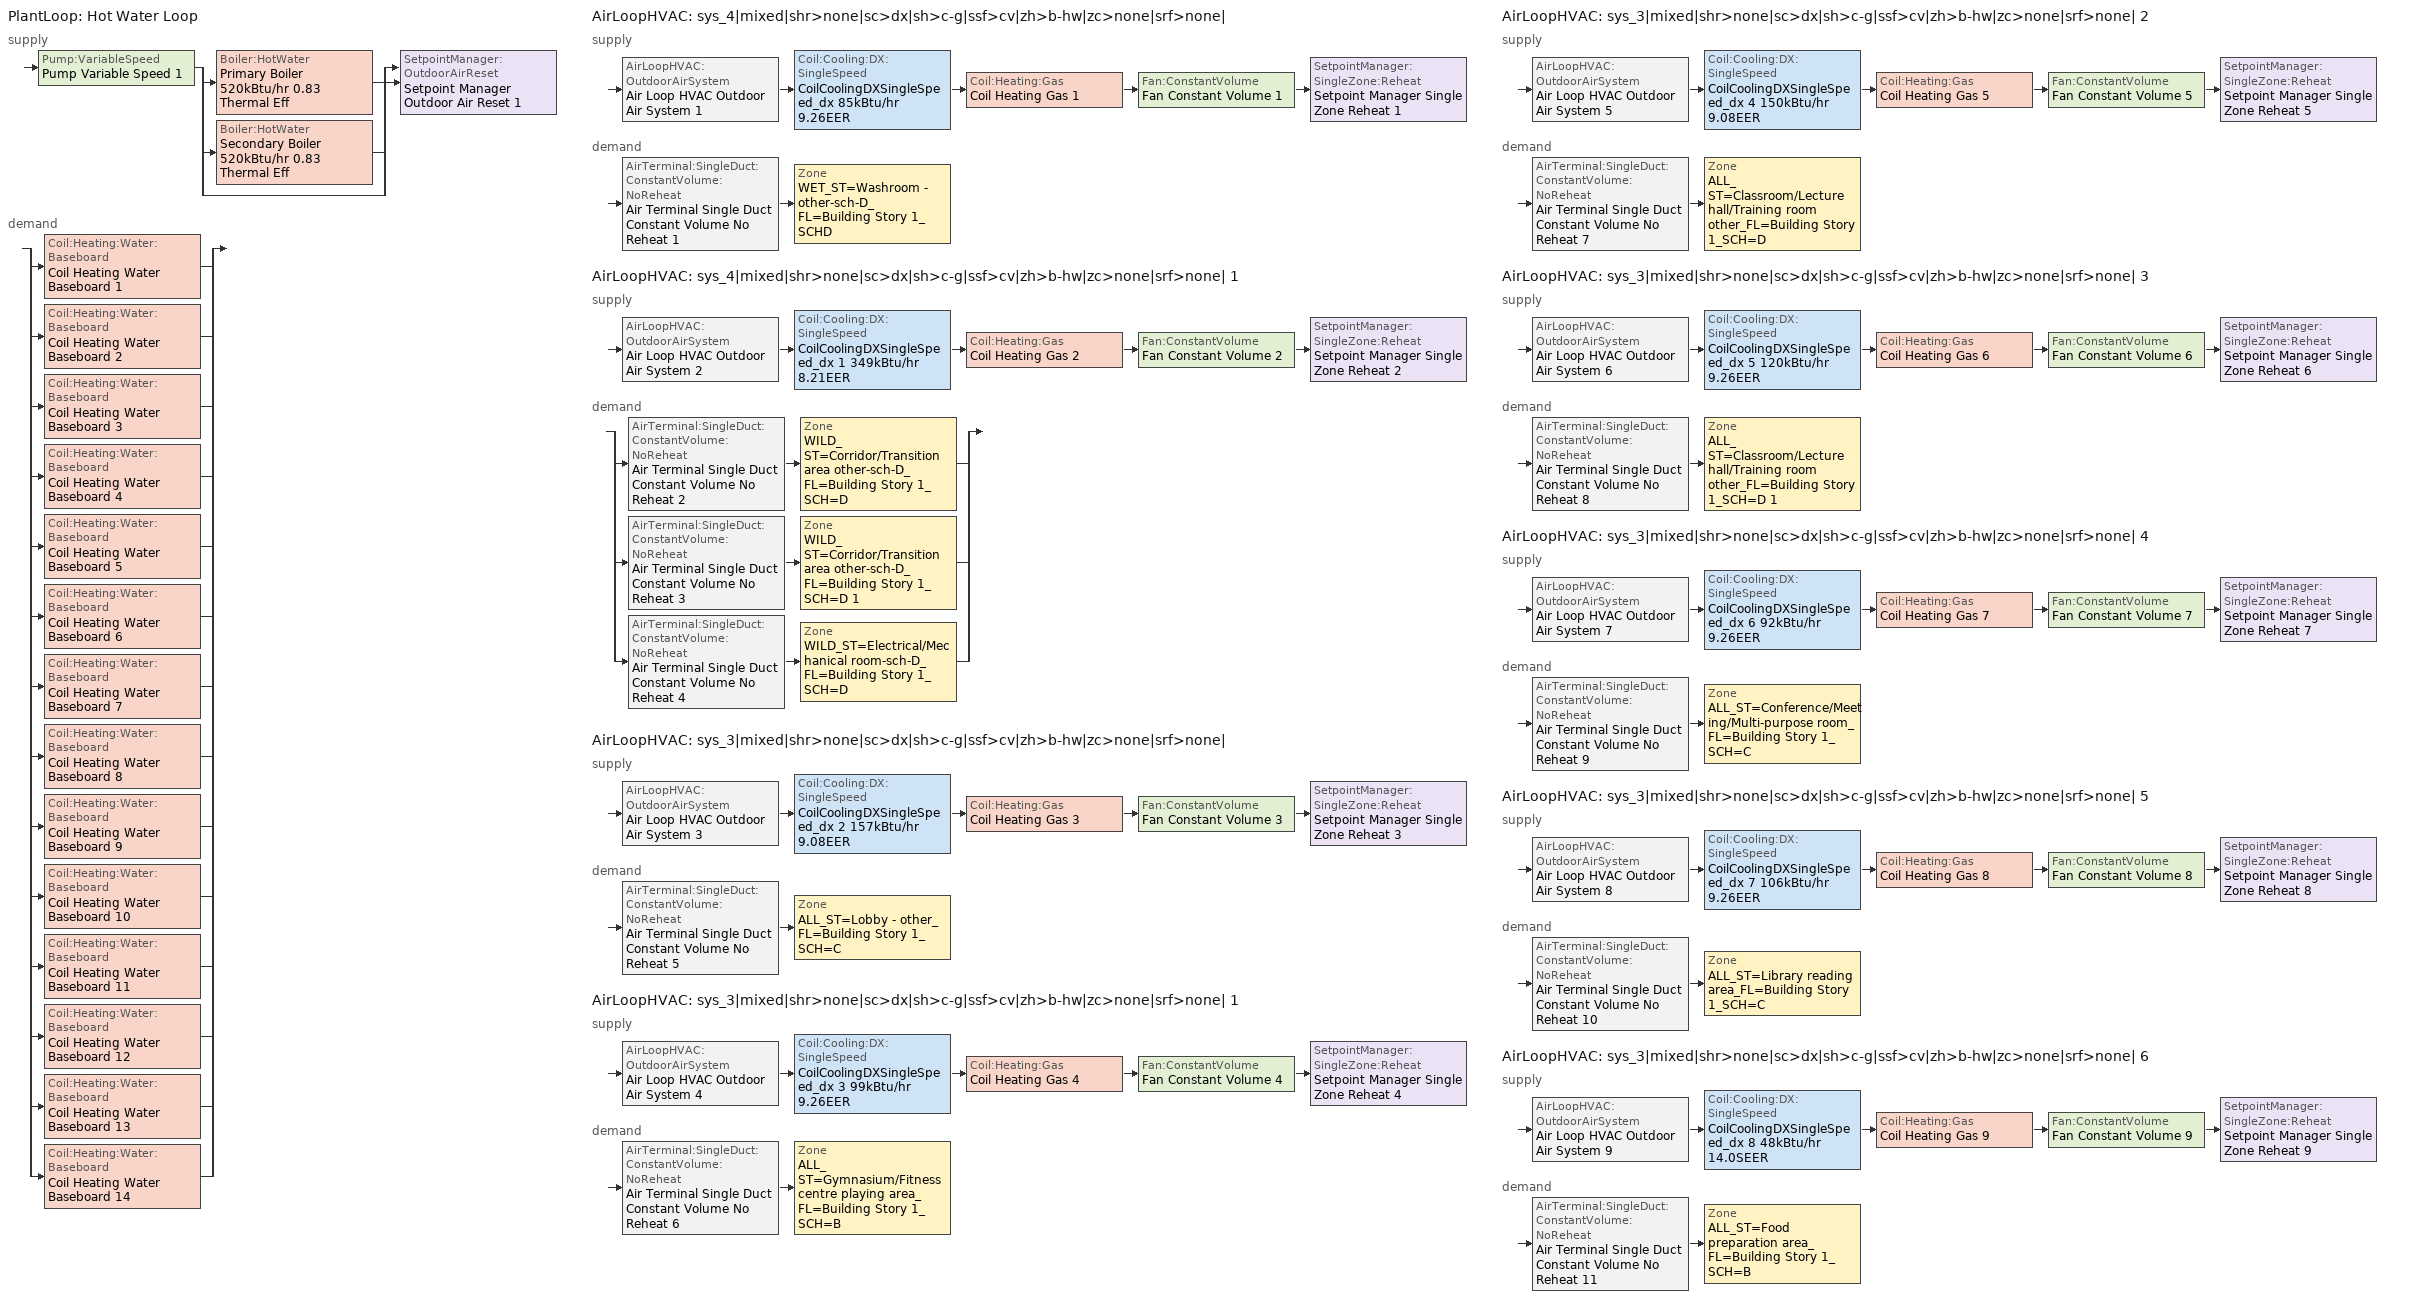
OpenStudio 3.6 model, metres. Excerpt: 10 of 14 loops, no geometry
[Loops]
PlantLoop 'Hot Water Loop'
 supply: Pump:VariableSpeed 'Pump Variable Speed 1' > split
  | Boiler:HotWater 'Primary Boiler 520kBtu/hr 0.83 Thermal Eff'
  | Boiler:HotWater 'Secondary Boiler 520kBtu/hr 0.83 Thermal Eff'
  | bypass
  join > SetpointManager:OutdoorAirReset 'Setpoint Manager Outdoor Air Reset 1'
 demand: split
  | Coil:Heating:Water:Baseboard 'Coil Heating Water Baseboard 1'
  | Coil:Heating:Water:Baseboard 'Coil Heating Water Baseboard 2'
  | Coil:Heating:Water:Baseboard 'Coil Heating Water Baseboard 3'
  | Coil:Heating:Water:Baseboard 'Coil Heating Water Baseboard 4'
  | Coil:Heating:Water:Baseboard 'Coil Heating Water Baseboard 5'
  | Coil:Heating:Water:Baseboard 'Coil Heating Water Baseboard 6'
  | Coil:Heating:Water:Baseboard 'Coil Heating Water Baseboard 7'
  | Coil:Heating:Water:Baseboard 'Coil Heating Water Baseboard 8'
  | Coil:Heating:Water:Baseboard 'Coil Heating Water Baseboard 9'
  | Coil:Heating:Water:Baseboard 'Coil Heating Water Baseboard 10'
  | Coil:Heating:Water:Baseboard 'Coil Heating Water Baseboard 11'
  | Coil:Heating:Water:Baseboard 'Coil Heating Water Baseboard 12'
  | Coil:Heating:Water:Baseboard 'Coil Heating Water Baseboard 13'
  | Coil:Heating:Water:Baseboard 'Coil Heating Water Baseboard 14'
AirLoopHVAC 'sys_4|mixed|shr>none|sc>dx|sh>c-g|ssf>cv|zh>b-hw|zc>none|srf>none|'
 supply: AirLoopHVAC:OutdoorAirSystem 'Air Loop HVAC Outdoor Air System 1' > Coil:Cooling:DX:SingleSpeed 'CoilCoolingDXSingleSpeed_dx 85kBtu/hr 9.26EER' > Coil:Heating:Gas 'Coil Heating Gas 1' > Fan:ConstantVolume 'Fan Constant Volume 1' > SetpointManager:SingleZone:Reheat 'Setpoint Manager Single Zone Reheat 1'
 demand: AirTerminal:SingleDuct:ConstantVolume:NoReheat 'Air Terminal Single Duct Constant Volume No Reheat 1' > Zone 'WET_ST=Washroom - other-sch-D_FL=Building Story 1_SCHD'
AirLoopHVAC 'sys_4|mixed|shr>none|sc>dx|sh>c-g|ssf>cv|zh>b-hw|zc>none|srf>none| 1'
 supply: AirLoopHVAC:OutdoorAirSystem 'Air Loop HVAC Outdoor Air System 2' > Coil:Cooling:DX:SingleSpeed 'CoilCoolingDXSingleSpeed_dx 1 349kBtu/hr 8.21EER' > Coil:Heating:Gas 'Coil Heating Gas 2' > Fan:ConstantVolume 'Fan Constant Volume 2' > SetpointManager:SingleZone:Reheat 'Setpoint Manager Single Zone Reheat 2'
 demand: split
  | AirTerminal:SingleDuct:ConstantVolume:NoReheat 'Air Terminal Single Duct Constant Volume No Reheat 2' > Zone 'WILD_ST=Corridor/Transition area other-sch-D_FL=Building Story 1_SCH=D'
  | AirTerminal:SingleDuct:ConstantVolume:NoReheat 'Air Terminal Single Duct Constant Volume No Reheat 3' > Zone 'WILD_ST=Corridor/Transition area other-sch-D_FL=Building Story 1_SCH=D 1'
  | AirTerminal:SingleDuct:ConstantVolume:NoReheat 'Air Terminal Single Duct Constant Volume No Reheat 4' > Zone 'WILD_ST=Electrical/Mechanical room-sch-D_FL=Building Story 1_SCH=D'
AirLoopHVAC 'sys_3|mixed|shr>none|sc>dx|sh>c-g|ssf>cv|zh>b-hw|zc>none|srf>none|'
 supply: AirLoopHVAC:OutdoorAirSystem 'Air Loop HVAC Outdoor Air System 3' > Coil:Cooling:DX:SingleSpeed 'CoilCoolingDXSingleSpeed_dx 2 157kBtu/hr 9.08EER' > Coil:Heating:Gas 'Coil Heating Gas 3' > Fan:ConstantVolume 'Fan Constant Volume 3' > SetpointManager:SingleZone:Reheat 'Setpoint Manager Single Zone Reheat 3'
 demand: AirTerminal:SingleDuct:ConstantVolume:NoReheat 'Air Terminal Single Duct Constant Volume No Reheat 5' > Zone 'ALL_ST=Lobby - other_FL=Building Story 1_SCH=C'
AirLoopHVAC 'sys_3|mixed|shr>none|sc>dx|sh>c-g|ssf>cv|zh>b-hw|zc>none|srf>none| 1'
 supply: AirLoopHVAC:OutdoorAirSystem 'Air Loop HVAC Outdoor Air System 4' > Coil:Cooling:DX:SingleSpeed 'CoilCoolingDXSingleSpeed_dx 3 99kBtu/hr 9.26EER' > Coil:Heating:Gas 'Coil Heating Gas 4' > Fan:ConstantVolume 'Fan Constant Volume 4' > SetpointManager:SingleZone:Reheat 'Setpoint Manager Single Zone Reheat 4'
 demand: AirTerminal:SingleDuct:ConstantVolume:NoReheat 'Air Terminal Single Duct Constant Volume No Reheat 6' > Zone 'ALL_ST=Gymnasium/Fitness centre playing area_FL=Building Story 1_SCH=B'
AirLoopHVAC 'sys_3|mixed|shr>none|sc>dx|sh>c-g|ssf>cv|zh>b-hw|zc>none|srf>none| 2'
 supply: AirLoopHVAC:OutdoorAirSystem 'Air Loop HVAC Outdoor Air System 5' > Coil:Cooling:DX:SingleSpeed 'CoilCoolingDXSingleSpeed_dx 4 150kBtu/hr 9.08EER' > Coil:Heating:Gas 'Coil Heating Gas 5' > Fan:ConstantVolume 'Fan Constant Volume 5' > SetpointManager:SingleZone:Reheat 'Setpoint Manager Single Zone Reheat 5'
 demand: AirTerminal:SingleDuct:ConstantVolume:NoReheat 'Air Terminal Single Duct Constant Volume No Reheat 7' > Zone 'ALL_ST=Classroom/Lecture hall/Training room other_FL=Building Story 1_SCH=D'
AirLoopHVAC 'sys_3|mixed|shr>none|sc>dx|sh>c-g|ssf>cv|zh>b-hw|zc>none|srf>none| 3'
 supply: AirLoopHVAC:OutdoorAirSystem 'Air Loop HVAC Outdoor Air System 6' > Coil:Cooling:DX:SingleSpeed 'CoilCoolingDXSingleSpeed_dx 5 120kBtu/hr 9.26EER' > Coil:Heating:Gas 'Coil Heating Gas 6' > Fan:ConstantVolume 'Fan Constant Volume 6' > SetpointManager:SingleZone:Reheat 'Setpoint Manager Single Zone Reheat 6'
 demand: AirTerminal:SingleDuct:ConstantVolume:NoReheat 'Air Terminal Single Duct Constant Volume No Reheat 8' > Zone 'ALL_ST=Classroom/Lecture hall/Training room other_FL=Building Story 1_SCH=D 1'
AirLoopHVAC 'sys_3|mixed|shr>none|sc>dx|sh>c-g|ssf>cv|zh>b-hw|zc>none|srf>none| 4'
 supply: AirLoopHVAC:OutdoorAirSystem 'Air Loop HVAC Outdoor Air System 7' > Coil:Cooling:DX:SingleSpeed 'CoilCoolingDXSingleSpeed_dx 6 92kBtu/hr 9.26EER' > Coil:Heating:Gas 'Coil Heating Gas 7' > Fan:ConstantVolume 'Fan Constant Volume 7' > SetpointManager:SingleZone:Reheat 'Setpoint Manager Single Zone Reheat 7'
 demand: AirTerminal:SingleDuct:ConstantVolume:NoReheat 'Air Terminal Single Duct Constant Volume No Reheat 9' > Zone 'ALL_ST=Conference/Meeting/Multi-purpose room_FL=Building Story 1_SCH=C'
AirLoopHVAC 'sys_3|mixed|shr>none|sc>dx|sh>c-g|ssf>cv|zh>b-hw|zc>none|srf>none| 5'
 supply: AirLoopHVAC:OutdoorAirSystem 'Air Loop HVAC Outdoor Air System 8' > Coil:Cooling:DX:SingleSpeed 'CoilCoolingDXSingleSpeed_dx 7 106kBtu/hr 9.26EER' > Coil:Heating:Gas 'Coil Heating Gas 8' > Fan:ConstantVolume 'Fan Constant Volume 8' > SetpointManager:SingleZone:Reheat 'Setpoint Manager Single Zone Reheat 8'
 demand: AirTerminal:SingleDuct:ConstantVolume:NoReheat 'Air Terminal Single Duct Constant Volume No Reheat 10' > Zone 'ALL_ST=Library reading area_FL=Building Story 1_SCH=C'
AirLoopHVAC 'sys_3|mixed|shr>none|sc>dx|sh>c-g|ssf>cv|zh>b-hw|zc>none|srf>none| 6'
 supply: AirLoopHVAC:OutdoorAirSystem 'Air Loop HVAC Outdoor Air System 9' > Coil:Cooling:DX:SingleSpeed 'CoilCoolingDXSingleSpeed_dx 8 48kBtu/hr 14.0SEER' > Coil:Heating:Gas 'Coil Heating Gas 9' > Fan:ConstantVolume 'Fan Constant Volume 9' > SetpointManager:SingleZone:Reheat 'Setpoint Manager Single Zone Reheat 9'
 demand: AirTerminal:SingleDuct:ConstantVolume:NoReheat 'Air Terminal Single Duct Constant Volume No Reheat 11' > Zone 'ALL_ST=Food preparation area_FL=Building Story 1_SCH=B'
[Sizing:Zone] Zone Cooling Design Supply Air Temperature Input Method=TemperatureDifference; Zone Cooling Design Supply Air Temperature {C}=14; Zone Cooling Design Supply Air Temperature Difference {deltaC}=11; Zone Heating Design Supply Air Temperature Input Method=TemperatureDifference; Zone Heating Design Supply Air Temperature {C}=40; Zone Heating Design Supply Air Temperature Difference {deltaC}=21; Zone Cooling Design Supply Air Humidity Ratio {kg-H2O/kg-air}=0.0085; Zone Heating Design Supply Air Humidity Ratio {kg-H2O/kg-air}=0.008; Zone Heating Sizing Factor=1.3; Zone Cooling Sizing Factor=1.1; Cooling Design Air Flow Method=DesignDay; Heating Design Air Flow Method=DesignDay; Account for Dedicated Outdoor Air System=No; Dedicated Outdoor Air System Control Strategy=NeutralSupplyAir; Dedicated Outdoor Air Low Setpoint Temperature for Design {C}=autosize; Dedicated Outdoor Air High Setpoint Temperature for Design {C}=autosize; Zone Load Sizing Method=Sensible Load Only No Latent Load; Zone Latent Cooling Design Supply Air Humidity Ratio Input Method=HumidityRatioDifference; Zone Cooling Design Supply Air Humidity Ratio Difference {kgWater/kgDryAir}=0.005; Zone Latent Heating Design Supply Air Humidity Ratio Input Method=HumidityRatioDifference; Zone Humidification Design Supply Air Humidity Ratio Difference {kgWater/kgDryAir}=0.005
WET_ST=Washroom - other-sch-D_FL=Building Story 1_SCHD; ALL_ST=Lobby - other_FL=Building Story 1_SCH=C; ALL_ST=Gymnasium/Fitness centre playing area_FL=Building Story 1_SCH=B; ALL_ST=Classroom/Lecture hall/Training room other_FL=Building Story 1_SCH=D; ALL_ST=Classroom/Lecture hall/Training room other_FL=Building Story 1_SCH=D 1; ALL_ST=Conference/Meeting/Multi-purpose room_FL=Building Story 1_SCH=C; ALL_ST=Library reading area_FL=Building Story 1_SCH=C; ALL_ST=Food preparation area_FL=Building Story 1_SCH=B; WILD_ST=Corridor/Transition area other-sch-D_FL=Building Story 1_SCH=D; WILD_ST=Corridor/Transition area other-sch-D_FL=Building Story 1_SCH=D 1; WILD_ST=Electrical/Mechanical room-sch-D_FL=Building Story 1_SCH=D
[Zone equipment]
WET_ST=Washroom - other-sch-D_FL=Building Story 1_SCHD: Zone HVAC Baseboard Convective Water 1, Air Terminal Single Duct Constant Volume No Reheat 1
ALL_ST=Lobby - other_FL=Building Story 1_SCH=C: Zone HVAC Baseboard Convective Water 5, Air Terminal Single Duct Constant Volume No Reheat 5
ALL_ST=Gymnasium/Fitness centre playing area_FL=Building Story 1_SCH=B: Zone HVAC Baseboard Convective Water 6, Air Terminal Single Duct Constant Volume No Reheat 6
ALL_ST=Classroom/Lecture hall/Training room other_FL=Building Story 1_SCH=D: Zone HVAC Baseboard Convective Water 7, Air Terminal Single Duct Constant Volume No Reheat 7
ALL_ST=Classroom/Lecture hall/Training room other_FL=Building Story 1_SCH=D 1: Zone HVAC Baseboard Convective Water 8, Air Terminal Single Duct Constant Volume No Reheat 8
ALL_ST=Conference/Meeting/Multi-purpose room_FL=Building Story 1_SCH=C: Zone HVAC Baseboard Convective Water 9, Air Terminal Single Duct Constant Volume No Reheat 9
ALL_ST=Library reading area_FL=Building Story 1_SCH=C: Zone HVAC Baseboard Convective Water 10, Air Terminal Single Duct Constant Volume No Reheat 10
ALL_ST=Food preparation area_FL=Building Story 1_SCH=B: Zone HVAC Baseboard Convective Water 11, Air Terminal Single Duct Constant Volume No Reheat 11
WILD_ST=Corridor/Transition area other-sch-D_FL=Building Story 1_SCH=D: Zone HVAC Baseboard Convective Water 2, Air Terminal Single Duct Constant Volume No Reheat 2
WILD_ST=Corridor/Transition area other-sch-D_FL=Building Story 1_SCH=D 1: Zone HVAC Baseboard Convective Water 3, Air Terminal Single Duct Constant Volume No Reheat 3
WILD_ST=Electrical/Mechanical room-sch-D_FL=Building Story 1_SCH=D: Zone HVAC Baseboard Convective Water 4, Air Terminal Single Duct Constant Volume No Reheat 4
[PlantLoop]
Hot Water Loop: Fluid Type=Water; Glycol Concentration=0; Plant Loop Volume {m3}=Autocalculate; Load Distribution Scheme=Optimal
[Sizing:Plant]
Hot Water Loop: Loop Type=Heating; Design Loop Exit Temperature {C}=82; Loop Design Temperature Difference {deltaC}=16; Sizing Option=NonCoincident; Zone Timesteps in Averaging Window=1; Coincident Sizing Factor Mode=None
[Pump:VariableSpeed]
Pump Variable Speed 1: Rated Pump Head {Pa}=203058; Motor Efficiency=0.865; Pump Control Type=Intermittent; Skin Loss Radiative Fraction=0.5; Design Power Sizing Method=PowerPerFlowPerPressure; Design Electric Power per Unit Flow Rate {W/(m3/s)}=348701.1; Design Shaft Power per Unit Flow Rate per Unit Head {W-s/m3-Pa}=1.28205; Design Minimum Flow Rate Fraction=0
[Boiler:HotWater] Fuel Type=NaturalGas; Nominal Capacity {W}=152455; Nominal Thermal Efficiency=0.83; Normalized Boiler Efficiency Curve=BOILER-EFFFPLR-NECB2011; Water Outlet Upper Temperature Limit {C}=99; Boiler Flow Mode=ConstantFlow; Parasitic Electric Load {W}=0; Sizing Factor=1
Primary Boiler 520kBtu/hr 0.83 Thermal Eff; Secondary Boiler 520kBtu/hr 0.83 Thermal Eff
[SetpointManager:OutdoorAirReset]
Setpoint Manager Outdoor Air Reset 1: Control Variable=Temperature; Setpoint at Outdoor Low Temperature {C}=82; Outdoor Low Temperature {C}=-16; Setpoint at Outdoor High Temperature {C}=60; Outdoor High Temperature {C}=0; Setpoint Node or NodeList=Hot Water Loop Supply Outlet Node
[AirLoopHVAC] Design Supply Air Flow Rate {m3/s}=autosize; Design Return Air Flow Fraction of Supply Air Flow=1
Name | Availability Schedule
sys_4|mixed|shr>none|sc>dx|sh>c-g|ssf>cv|zh>b-hw|zc>none|srf>none| | sys_4|mixed|shr>none|sc>dx|sh>c-g|ssf>cv|zh>b-hw|zc>none|srf>none| Occ Sch
sys_4|mixed|shr>none|sc>dx|sh>c-g|ssf>cv|zh>b-hw|zc>none|srf>none| 1 | sys_4|mixed|shr>none|sc>dx|sh>c-g|ssf>cv|zh>b-hw|zc>none|srf>none| 1 Occ Sch
sys_3|mixed|shr>none|sc>dx|sh>c-g|ssf>cv|zh>b-hw|zc>none|srf>none| | sys_3|mixed|shr>none|sc>dx|sh>c-g|ssf>cv|zh>b-hw|zc>none|srf>none| Occ Sch
sys_3|mixed|shr>none|sc>dx|sh>c-g|ssf>cv|zh>b-hw|zc>none|srf>none| 1 | sys_3|mixed|shr>none|sc>dx|sh>c-g|ssf>cv|zh>b-hw|zc>none|srf>none| 1 Occ Sch
sys_3|mixed|shr>none|sc>dx|sh>c-g|ssf>cv|zh>b-hw|zc>none|srf>none| 2 | sys_3|mixed|shr>none|sc>dx|sh>c-g|ssf>cv|zh>b-hw|zc>none|srf>none| 2 Occ Sch
sys_3|mixed|shr>none|sc>dx|sh>c-g|ssf>cv|zh>b-hw|zc>none|srf>none| 3 | sys_3|mixed|shr>none|sc>dx|sh>c-g|ssf>cv|zh>b-hw|zc>none|srf>none| 3 Occ Sch
sys_3|mixed|shr>none|sc>dx|sh>c-g|ssf>cv|zh>b-hw|zc>none|srf>none| 4 | sys_3|mixed|shr>none|sc>dx|sh>c-g|ssf>cv|zh>b-hw|zc>none|srf>none| 4 Occ Sch
sys_3|mixed|shr>none|sc>dx|sh>c-g|ssf>cv|zh>b-hw|zc>none|srf>none| 5 | sys_3|mixed|shr>none|sc>dx|sh>c-g|ssf>cv|zh>b-hw|zc>none|srf>none| 5 Occ Sch
sys_3|mixed|shr>none|sc>dx|sh>c-g|ssf>cv|zh>b-hw|zc>none|srf>none| 6 | sys_3|mixed|shr>none|sc>dx|sh>c-g|ssf>cv|zh>b-hw|zc>none|srf>none| 6 Occ Sch
[Sizing:System] Type of Load to Size On=Sensible; Design Outdoor Air Flow Rate {m3/s}=Autosize; Central Heating Maximum System Air Flow Ratio=1; Preheat Design Temperature {C}=7; Preheat Design Humidity Ratio {kg-H2O/kg-Air}=0.008; Precool Design Temperature {C}=13; Precool Design Humidity Ratio {kg-H2O/kg-Air}=0.008; Central Cooling Design Supply Air Temperature {C}=13; Central Heating Design Supply Air Temperature {C}=43; Sizing Option=NonCoincident; 100% Outdoor Air in Cooling=No; 100% Outdoor Air in Heating=No; Central Cooling Design Supply Air Humidity Ratio {kg-H2O/kg-Air}=0.0085; Central Heating Design Supply Air Humidity Ratio {kg-H2O/kg-Air}=0.008; Cooling Design Air Flow Method=DesignDay; Cooling Design Air Flow Rate {m3/s}=0; Heating Design Air Flow Method=DesignDay; Heating Design Air Flow Rate {m3/s}=0; System Outdoor Air Method=ZoneSum; Zone Maximum Outdoor Air Fraction=1; Cooling Supply Air Flow Rate Per Floor Area {m3/s-m2}=0.00996765; Cooling Fraction of Autosized Cooling Supply Air Flow Rate=1; Cooling Supply Air Flow Rate Per Unit Cooling Capacity {m3/s-W}=3.94755e-05; Heating Supply Air Flow Rate Per Floor Area {m3/s-m2}=0.00996765; Heating Fraction of Autosized Heating Supply Air Flow Rate=1; Heating Fraction of Autosized Cooling Supply Air Flow Rate=1; Heating Supply Air Flow Rate Per Unit Heating Capacity {m3/s-W}=3.15882e-05; Cooling Design Capacity Method=CoolingDesignCapacity; Cooling Design Capacity {W}=autosize; Cooling Design Capacity Per Floor Area {W/m2}=234.7; Fraction of Autosized Cooling Design Capacity=1; Heating Design Capacity Method=HeatingDesignCapacity; Heating Design Capacity {W}=autosize; Heating Design Capacity Per Floor Area {W/m2}=157; Fraction of Autosized Heating Design Capacity=1; Central Cooling Capacity Control Method=OnOff; Occupant Diversity=autosize
sys_4|mixed|shr>none|sc>dx|sh>c-g|ssf>cv|zh>b-hw|zc>none|srf>none|; sys_4|mixed|shr>none|sc>dx|sh>c-g|ssf>cv|zh>b-hw|zc>none|srf>none| 1; sys_3|mixed|shr>none|sc>dx|sh>c-g|ssf>cv|zh>b-hw|zc>none|srf>none|; sys_3|mixed|shr>none|sc>dx|sh>c-g|ssf>cv|zh>b-hw|zc>none|srf>none| 1; sys_3|mixed|shr>none|sc>dx|sh>c-g|ssf>cv|zh>b-hw|zc>none|srf>none| 2; sys_3|mixed|shr>none|sc>dx|sh>c-g|ssf>cv|zh>b-hw|zc>none|srf>none| 3; sys_3|mixed|shr>none|sc>dx|sh>c-g|ssf>cv|zh>b-hw|zc>none|srf>none| 4; sys_3|mixed|shr>none|sc>dx|sh>c-g|ssf>cv|zh>b-hw|zc>none|srf>none| 5; sys_3|mixed|shr>none|sc>dx|sh>c-g|ssf>cv|zh>b-hw|zc>none|srf>none| 6
[Fan:ConstantVolume] Availability Schedule=Always On Discrete; Fan Total Efficiency=0.39975; Pressure Rise {Pa}=640; Maximum Flow Rate {m3/s}=AutoSize; Motor Efficiency=0.615
Fan Constant Volume 1; Fan Constant Volume 2; Fan Constant Volume 3; Fan Constant Volume 4; Fan Constant Volume 5; Fan Constant Volume 6; Fan Constant Volume 7; Fan Constant Volume 8; Fan Constant Volume 9
[Coil:Cooling:DX:SingleSpeed] Availability Schedule=Always On Discrete; Rated Total Cooling Capacity {W}=autosize; Rated Sensible Heat Ratio=autosize; Rated Air Flow Rate {m3/s}=autosize; Rated Evaporator Fan Power Per Volume Flow Rate 2017 {W/(m3/s)}=773.3; Rated Evaporator Fan Power Per Volume Flow Rate 2023 {W/(m3/s)}=934.4; Total Cooling Capacity Function of Temperature Curve=DXCOOL-NECB2011-REF-CAPFT; Total Cooling Capacity Function of Flow Fraction Curve=DXCOOL-NECB2011-REF-CAPFFLOW; Energy Input Ratio Function of Temperature Curve=DXCOOL-NECB2011-REF-COOLEIRFT; Energy Input Ratio Function of Flow Fraction Curve=DXCOOL-NECB2011-REF-COOLEIRFFLOW; Part Load Fraction Correlation Curve=DXCOOL-NECB2011-REF-COOLPLFFPLR; Minimum Outdoor Dry-Bulb Temperature for Compressor Operation {C}=-25; Nominal Time for Condensate Removal to Begin {s}=0; Ratio of Initial Moisture Evaporation Rate and Steady State Latent Capacity=0; Maximum Cycling Rate {cycles/hr}=0; Latent Capacity Time Constant {s}=0; Condenser Type=AirCooled; Evaporative Condenser Effectiveness=0.9; Evaporative Condenser Air Flow Rate {m3/s}=autosize; Evaporative Condenser Pump Rated Power Consumption {W}=autosize; Crankcase Heater Capacity {W}=0; Maximum Outdoor Dry-Bulb Temperature for Crankcase Heater Operation {C}=10; Basin Heater Capacity {W/K}=0; Basin Heater Setpoint Temperature {C}=2
Name | Rated COP {W/W}
CoilCoolingDXSingleSpeed_dx 85kBtu/hr 9.26EER; CoilCoolingDXSingleSpeed_dx 3 99kBtu/hr 9.26EER; CoilCoolingDXSingleSpeed_dx 5 120kBtu/hr 9.26EER; CoilCoolingDXSingleSpeed_dx 6 92kBtu/hr 9.26EER; CoilCoolingDXSingleSpeed_dx 7 106kBtu/hr 9.26EER | 3.21949
CoilCoolingDXSingleSpeed_dx 1 349kBtu/hr 8.21EER | 2.8699
CoilCoolingDXSingleSpeed_dx 2 157kBtu/hr 9.08EER; CoilCoolingDXSingleSpeed_dx 4 150kBtu/hr 9.08EER | 3.15956
CoilCoolingDXSingleSpeed_dx 8 48kBtu/hr 14.0SEER | 4.11713
[Coil:Heating:Gas] Availability Schedule=Always On Discrete; Nominal Capacity {W}=AutoSize; Parasitic Electric Load {W}=0; Part Load Fraction Correlation Curve=FURNACE-EFFPLR-NECB2011; Parasitic Gas Load {W}=0
Name | Gas Burner Efficiency
Coil Heating Gas 1; Coil Heating Gas 2; Coil Heating Gas 3; Coil Heating Gas 4; Coil Heating Gas 5; Coil Heating Gas 6; Coil Heating Gas 7; Coil Heating Gas 8 | 0.81
Coil Heating Gas 9 | 0.924
[Controller:OutdoorAir] Minimum Outdoor Air Flow Rate {m3/s}=autosize; Maximum Outdoor Air Flow Rate {m3/s}=Autosize; Economizer Control Action Type=ModulateFlow; Lockout Type=NoLockout; Minimum Limit Type=FixedMinimum; High Humidity Control=No; Heat Recovery Bypass Control Type=BypassWhenWithinEconomizerLimits
Name | Economizer Control Type | Minimum Outdoor Air Schedule | Controller Mechanical Ventilation | Economizer Maximum Limit Dry-Bulb Temperature {C} | Economizer Maximum Limit Enthalpy {J/kg} | Economizer Minimum Limit Dry-Bulb Temperature {C}
Controller Outdoor Air 1 | DifferentialEnthalpy | sys_4|mixed|shr>none|sc>dx|sh>c-g|ssf>cv|zh>b-hw|zc>none|srf>none| Occ Sch | Controller Mechanical Ventilation 1
Controller Outdoor Air 2 | DifferentialEnthalpy | sys_4|mixed|shr>none|sc>dx|sh>c-g|ssf>cv|zh>b-hw|zc>none|srf>none| 1 Occ Sch | Controller Mechanical Ventilation 2
Controller Outdoor Air 3 | DifferentialEnthalpy | sys_3|mixed|shr>none|sc>dx|sh>c-g|ssf>cv|zh>b-hw|zc>none|srf>none| Occ Sch | Controller Mechanical Ventilation 3
Controller Outdoor Air 4 | DifferentialEnthalpy | sys_3|mixed|shr>none|sc>dx|sh>c-g|ssf>cv|zh>b-hw|zc>none|srf>none| 1 Occ Sch | Controller Mechanical Ventilation 4
Controller Outdoor Air 5 | DifferentialEnthalpy | sys_3|mixed|shr>none|sc>dx|sh>c-g|ssf>cv|zh>b-hw|zc>none|srf>none| 2 Occ Sch | Controller Mechanical Ventilation 5
Controller Outdoor Air 6 | DifferentialEnthalpy | sys_3|mixed|shr>none|sc>dx|sh>c-g|ssf>cv|zh>b-hw|zc>none|srf>none| 3 Occ Sch | Controller Mechanical Ventilation 6
Controller Outdoor Air 7 | DifferentialEnthalpy | sys_3|mixed|shr>none|sc>dx|sh>c-g|ssf>cv|zh>b-hw|zc>none|srf>none| 4 Occ Sch | Controller Mechanical Ventilation 7
Controller Outdoor Air 8 | DifferentialEnthalpy | sys_3|mixed|shr>none|sc>dx|sh>c-g|ssf>cv|zh>b-hw|zc>none|srf>none| 5 Occ Sch | Controller Mechanical Ventilation 8
Controller Outdoor Air 9 | NoEconomizer | sys_3|mixed|shr>none|sc>dx|sh>c-g|ssf>cv|zh>b-hw|zc>none|srf>none| 6 Occ Sch | Controller Mechanical Ventilation 9 | 28 | 64000 | -100
[Controller:MechanicalVentilation] Availability Schedule=Always On Discrete; System Outdoor Air Method=ZoneSum
Controller Mechanical Ventilation 1; Controller Mechanical Ventilation 2; Controller Mechanical Ventilation 3; Controller Mechanical Ventilation 4; Controller Mechanical Ventilation 5; Controller Mechanical Ventilation 6; Controller Mechanical Ventilation 7; Controller Mechanical Ventilation 8; Controller Mechanical Ventilation 9
[AirLoopHVAC:OutdoorAirSystem]
Name | Controller
Air Loop HVAC Outdoor Air System 1 | Controller Outdoor Air 1
Air Loop HVAC Outdoor Air System 2 | Controller Outdoor Air 2
Air Loop HVAC Outdoor Air System 3 | Controller Outdoor Air 3
Air Loop HVAC Outdoor Air System 4 | Controller Outdoor Air 4
Air Loop HVAC Outdoor Air System 5 | Controller Outdoor Air 5
Air Loop HVAC Outdoor Air System 6 | Controller Outdoor Air 6
Air Loop HVAC Outdoor Air System 7 | Controller Outdoor Air 7
Air Loop HVAC Outdoor Air System 8 | Controller Outdoor Air 8
Air Loop HVAC Outdoor Air System 9 | Controller Outdoor Air 9
[SetpointManager:SingleZone:Reheat] Minimum Supply Air Temperature {C}=13; Maximum Supply Air Temperature {C}=43
Name | Control Zone | Setpoint Node or NodeList
Setpoint Manager Single Zone Reheat 1 | WET_ST=Washroom - other-sch-D_FL=Building Story 1_SCHD | sys_4|mixed|shr>none|sc>dx|sh>c-g|ssf>cv|zh>b-hw|zc>none|srf>none| Supply Outlet Node
Setpoint Manager Single Zone Reheat 2 | WILD_ST=Corridor/Transition area other-sch-D_FL=Building Story 1_SCH=D | sys_4|mixed|shr>none|sc>dx|sh>c-g|ssf>cv|zh>b-hw|zc>none|srf>none| 1 Supply Outlet Node
Setpoint Manager Single Zone Reheat 3 | ALL_ST=Lobby - other_FL=Building Story 1_SCH=C | sys_3|mixed|shr>none|sc>dx|sh>c-g|ssf>cv|zh>b-hw|zc>none|srf>none| Supply Outlet Node
Setpoint Manager Single Zone Reheat 4 | ALL_ST=Gymnasium/Fitness centre playing area_FL=Building Story 1_SCH=B | sys_3|mixed|shr>none|sc>dx|sh>c-g|ssf>cv|zh>b-hw|zc>none|srf>none| 1 Supply Outlet Node
Setpoint Manager Single Zone Reheat 5 | ALL_ST=Classroom/Lecture hall/Training room other_FL=Building Story 1_SCH=D | sys_3|mixed|shr>none|sc>dx|sh>c-g|ssf>cv|zh>b-hw|zc>none|srf>none| 2 Supply Outlet Node
Setpoint Manager Single Zone Reheat 6 | ALL_ST=Classroom/Lecture hall/Training room other_FL=Building Story 1_SCH=D 1 | sys_3|mixed|shr>none|sc>dx|sh>c-g|ssf>cv|zh>b-hw|zc>none|srf>none| 3 Supply Outlet Node
Setpoint Manager Single Zone Reheat 7 | ALL_ST=Conference/Meeting/Multi-purpose room_FL=Building Story 1_SCH=C | sys_3|mixed|shr>none|sc>dx|sh>c-g|ssf>cv|zh>b-hw|zc>none|srf>none| 4 Supply Outlet Node
Setpoint Manager Single Zone Reheat 8 | ALL_ST=Library reading area_FL=Building Story 1_SCH=C | sys_3|mixed|shr>none|sc>dx|sh>c-g|ssf>cv|zh>b-hw|zc>none|srf>none| 5 Supply Outlet Node
Setpoint Manager Single Zone Reheat 9 | ALL_ST=Food preparation area_FL=Building Story 1_SCH=B | sys_3|mixed|shr>none|sc>dx|sh>c-g|ssf>cv|zh>b-hw|zc>none|srf>none| 6 Supply Outlet Node
[Coil:Heating:Water:Baseboard] Heating Design Capacity Method=HeatingDesignCapacity; Heating Design Capacity {W}=autosize; Heating Design Capacity Per Floor Area {W/m2}=0; Fraction of Autosized Heating Design Capacity=0.8
Coil Heating Water Baseboard 1; Coil Heating Water Baseboard 2; Coil Heating Water Baseboard 3; Coil Heating Water Baseboard 4; Coil Heating Water Baseboard 5; Coil Heating Water Baseboard 6; Coil Heating Water Baseboard 7; Coil Heating Water Baseboard 8; Coil Heating Water Baseboard 9; Coil Heating Water Baseboard 10; Coil Heating Water Baseboard 11; Coil Heating Water Baseboard 12; Coil Heating Water Baseboard 13; Coil Heating Water Baseboard 14
[ZoneHVAC:Baseboard:Convective:Water] Availability Schedule=Always On Discrete
Name | Heating Coil
Zone HVAC Baseboard Convective Water 1 | Coil Heating Water Baseboard 1
Zone HVAC Baseboard Convective Water 2 | Coil Heating Water Baseboard 2
Zone HVAC Baseboard Convective Water 3 | Coil Heating Water Baseboard 3
Zone HVAC Baseboard Convective Water 4 | Coil Heating Water Baseboard 4
Zone HVAC Baseboard Convective Water 5 | Coil Heating Water Baseboard 5
Zone HVAC Baseboard Convective Water 6 | Coil Heating Water Baseboard 6
Zone HVAC Baseboard Convective Water 7 | Coil Heating Water Baseboard 7
Zone HVAC Baseboard Convective Water 8 | Coil Heating Water Baseboard 8
Zone HVAC Baseboard Convective Water 9 | Coil Heating Water Baseboard 9
Zone HVAC Baseboard Convective Water 10 | Coil Heating Water Baseboard 10
Zone HVAC Baseboard Convective Water 11 | Coil Heating Water Baseboard 11
Zone HVAC Baseboard Convective Water 12 | Coil Heating Water Baseboard 12
Zone HVAC Baseboard Convective Water 13 | Coil Heating Water Baseboard 13
Zone HVAC Baseboard Convective Water 14 | Coil Heating Water Baseboard 14
[AirTerminal:SingleDuct:ConstantVolume:NoReheat] Availability Schedule=Always On Discrete; Maximum Air Flow Rate {m3/s}=AutoSize
Air Terminal Single Duct Constant Volume No Reheat 1; Air Terminal Single Duct Constant Volume No Reheat 2; Air Terminal Single Duct Constant Volume No Reheat 3; Air Terminal Single Duct Constant Volume No Reheat 4; Air Terminal Single Duct Constant Volume No Reheat 5; Air Terminal Single Duct Constant Volume No Reheat 6; Air Terminal Single Duct Constant Volume No Reheat 7; Air Terminal Single Duct Constant Volume No Reheat 8; Air Terminal Single Duct Constant Volume No Reheat 9; Air Terminal Single Duct Constant Volume No Reheat 10; Air Terminal Single Duct Constant Volume No Reheat 11
[AvailabilityManager:NightCycle] Applicability Schedule=Always On Discrete; Control Type=CycleOnAny; Thermostat Tolerance {deltaC}=1; Cycling Run Time {s}=3600
Availability Manager Night Cycle 1; Availability Manager Night Cycle 2; Availability Manager Night Cycle 3; Availability Manager Night Cycle 4; Availability Manager Night Cycle 5; Availability Manager Night Cycle 6; Availability Manager Night Cycle 7; Availability Manager Night Cycle 8; Availability Manager Night Cycle 9; Availability Manager Night Cycle 10; Availability Manager Night Cycle 11; Availability Manager Night Cycle 12
[EnergyManagementSystem:Sensor] Output Variable or Output Meter Index Key=Environment; Output Variable or Output Meter=Site Outdoor Air Drybulb Temperature
OAT; OAT_1; OAT_2
[EnergyManagementSystem:Actuator] Actuated Component Type=Schedule:Year; Actuated Component Control Type=Schedule Value
Name | Actuated Component
sys3mixedshrnonescdxshcgssfcvzhbhwzcnonesrfnone7HtgSch0; sys3mixedshrnonescdxshcgssfcvzhbhwzcnonesrfnone9HtgSch0; sys4mixedshrnonescdxshcgssfcvzhbhwzcnonesrfnone1HtgSch0 | NECB-D-Thermostat Setpoint-Heating
sys3mixedshrnonescdxshcgssfcvzhbhwzcnonesrfnone7ClgSch0; sys3mixedshrnonescdxshcgssfcvzhbhwzcnonesrfnone9ClgSch0; sys4mixedshrnonescdxshcgssfcvzhbhwzcnonesrfnone1ClgSch0 | NECB-D-Thermostat Setpoint-Cooling
[EnergyManagementSystem:Program]
sys3mixedshrnonescdxshcgssfcvzhbhwzcnonesrfnone7OptimumStartProg0: IF DaylightSavings==0 && DayOfWeek>1 && Hour==5 && OAT<23.9 && OAT>1.7; SET sys3mixedshrnonescdxshcgssfcvzhbhwzcnonesrfnone7ClgSch0 = 29.4; SET sys3mixedshrnonescdxshcgssfcvzhbhwzcnonesrfnone7HtgSch0 = 15.6; ELSEIF DaylightSavings==0 && DayOfWeek==1 && Hour==7 && OAT<23.9 && OAT>1.7; SET sys3mixedshrnonescdxshcgssfcvzhbhwzcnonesrfnone7ClgSch0 = 29.4; SET sys3mixedshrnonescdxshcgssfcvzhbhwzcnonesrfnone7HtgSch0 = 15.6; ELSEIF DaylightSavings==1 && DayOfWeek>1 && Hour==4 && OAT<23.9 && OAT>1.7; SET sys3mixedshrnonescdxshcgssfcvzhbhwzcnonesrfnone7ClgSch0 = 29.4; SET sys3mixedshrnonescdxshcgssfcvzhbhwzcnonesrfnone7HtgSch0 = 15.6; ELSEIF DaylightSavings==1 && DayOfWeek==1 && Hour==6 && OAT<23.9 && OAT>1.7; SET sys3mixedshrnonescdxshcgssfcvzhbhwzcnonesrfnone7ClgSch0 = 29.4; SET sys3mixedshrnonescdxshcgssfcvzhbhwzcnonesrfnone7HtgSch0 = 15.6; ELSE; SET sys3mixedshrnonescdxshcgssfcvzhbhwzcnonesrfnone7ClgSch0 = NULL; SET sys3mixedshrnonescdxshcgssfcvzhbhwzcnonesrfnone7HtgSch0 = NULL; ENDIF
sys3mixedshrnonescdxshcgssfcvzhbhwzcnonesrfnone9OptimumStartProg0: IF DaylightSavings==0 && DayOfWeek>1 && Hour==5 && OAT_1<23.9 && OAT_1>1.7; SET sys3mixedshrnonescdxshcgssfcvzhbhwzcnonesrfnone9ClgSch0 = 29.4; SET sys3mixedshrnonescdxshcgssfcvzhbhwzcnonesrfnone9HtgSch0 = 15.6; ELSEIF DaylightSavings==0 && DayOfWeek==1 && Hour==7 && OAT_1<23.9 && OAT_1>1.7; SET sys3mixedshrnonescdxshcgssfcvzhbhwzcnonesrfnone9ClgSch0 = 29.4; SET sys3mixedshrnonescdxshcgssfcvzhbhwzcnonesrfnone9HtgSch0 = 15.6; ELSEIF DaylightSavings==1 && DayOfWeek>1 && Hour==4 && OAT_1<23.9 && OAT_1>1.7; SET sys3mixedshrnonescdxshcgssfcvzhbhwzcnonesrfnone9ClgSch0 = 29.4; SET sys3mixedshrnonescdxshcgssfcvzhbhwzcnonesrfnone9HtgSch0 = 15.6; ELSEIF DaylightSavings==1 && DayOfWeek==1 && Hour==6 && OAT_1<23.9 && OAT_1>1.7; SET sys3mixedshrnonescdxshcgssfcvzhbhwzcnonesrfnone9ClgSch0 = 29.4; SET sys3mixedshrnonescdxshcgssfcvzhbhwzcnonesrfnone9HtgSch0 = 15.6; ELSE; SET sys3mixedshrnonescdxshcgssfcvzhbhwzcnonesrfnone9ClgSch0 = NULL; SET sys3mixedshrnonescdxshcgssfcvzhbhwzcnonesrfnone9HtgSch0 = NULL; ENDIF
sys4mixedshrnonescdxshcgssfcvzhbhwzcnonesrfnone1OptimumStartProg0: IF DaylightSavings==0 && DayOfWeek>1 && Hour==5 && OAT_2<23.9 && OAT_2>1.7; SET sys4mixedshrnonescdxshcgssfcvzhbhwzcnonesrfnone1ClgSch0 = 29.4; SET sys4mixedshrnonescdxshcgssfcvzhbhwzcnonesrfnone1HtgSch0 = 15.6; ELSEIF DaylightSavings==0 && DayOfWeek==1 && Hour==7 && OAT_2<23.9 && OAT_2>1.7; SET sys4mixedshrnonescdxshcgssfcvzhbhwzcnonesrfnone1ClgSch0 = 29.4; SET sys4mixedshrnonescdxshcgssfcvzhbhwzcnonesrfnone1HtgSch0 = 15.6; ELSEIF DaylightSavings==1 && DayOfWeek>1 && Hour==4 && OAT_2<23.9 && OAT_2>1.7; SET sys4mixedshrnonescdxshcgssfcvzhbhwzcnonesrfnone1ClgSch0 = 29.4; SET sys4mixedshrnonescdxshcgssfcvzhbhwzcnonesrfnone1HtgSch0 = 15.6; ELSEIF DaylightSavings==1 && DayOfWeek==1 && Hour==6 && OAT_2<23.9 && OAT_2>1.7; SET sys4mixedshrnonescdxshcgssfcvzhbhwzcnonesrfnone1ClgSch0 = 29.4; SET sys4mixedshrnonescdxshcgssfcvzhbhwzcnonesrfnone1HtgSch0 = 15.6; ELSE; SET sys4mixedshrnonescdxshcgssfcvzhbhwzcnonesrfnone1ClgSch0 = NULL; SET sys4mixedshrnonescdxshcgssfcvzhbhwzcnonesrfnone1HtgSch0 = NULL; ENDIF
[EnergyManagementSystem:ProgramCallingManager]
sys3mixedshrnonescdxshcgssfcvzhbhwzcnonesrfnone7OptimumStartCallingManager0: BeginTimestepBeforePredictor; sys3mixedshrnonescdxshcgssfcvzhbhwzcnonesrfnone7OptimumStartProg0
sys3mixedshrnonescdxshcgssfcvzhbhwzcnonesrfnone9OptimumStartCallingManager0: BeginTimestepBeforePredictor; sys3mixedshrnonescdxshcgssfcvzhbhwzcnonesrfnone9OptimumStartProg0
sys4mixedshrnonescdxshcgssfcvzhbhwzcnonesrfnone1OptimumStartCallingManager0: BeginTimestepBeforePredictor; sys4mixedshrnonescdxshcgssfcvzhbhwzcnonesrfnone1OptimumStartProg0
[Schedule:Ruleset]
Name | Default Day Schedule | Summer Design Day Schedule | Winter Design Day Schedule
NECB-D-Thermostat Setpoint-Heating | NECB-D-Thermostat Setpoint-Heating Default
NECB-D-Thermostat Setpoint-Cooling | NECB-D-Thermostat Setpoint-Cooling Default
sys_3|mixed|shr>none|sc>dx|sh>c-g|ssf>cv|zh>b-hw|zc>none|srf>none| Occ Sch | sys_3|mixed|shr>none|sc>dx|sh>c-g|ssf>cv|zh>b-hw|zc>none|srf>none| Occ Sch Default | sys_3|mixed|shr>none|sc>dx|sh>c-g|ssf>cv|zh>b-hw|zc>none|srf>none| Occ Sch Summer Design Day | sys_3|mixed|shr>none|sc>dx|sh>c-g|ssf>cv|zh>b-hw|zc>none|srf>none| Occ Sch Winter Design Day
sys_3|mixed|shr>none|sc>dx|sh>c-g|ssf>cv|zh>b-hw|zc>none|srf>none| 1 Occ Sch | sys_3|mixed|shr>none|sc>dx|sh>c-g|ssf>cv|zh>b-hw|zc>none|srf>none| 1 Occ Sch Default | sys_3|mixed|shr>none|sc>dx|sh>c-g|ssf>cv|zh>b-hw|zc>none|srf>none| 1 Occ Sch Summer Design Day | sys_3|mixed|shr>none|sc>dx|sh>c-g|ssf>cv|zh>b-hw|zc>none|srf>none| 1 Occ Sch Winter Design Day
sys_3|mixed|shr>none|sc>dx|sh>c-g|ssf>cv|zh>b-hw|zc>none|srf>none| 2 Occ Sch | sys_3|mixed|shr>none|sc>dx|sh>c-g|ssf>cv|zh>b-hw|zc>none|srf>none| 2 Occ Sch Default | sys_3|mixed|shr>none|sc>dx|sh>c-g|ssf>cv|zh>b-hw|zc>none|srf>none| 2 Occ Sch Summer Design Day | sys_3|mixed|shr>none|sc>dx|sh>c-g|ssf>cv|zh>b-hw|zc>none|srf>none| 2 Occ Sch Winter Design Day
sys_3|mixed|shr>none|sc>dx|sh>c-g|ssf>cv|zh>b-hw|zc>none|srf>none| 3 Occ Sch | sys_3|mixed|shr>none|sc>dx|sh>c-g|ssf>cv|zh>b-hw|zc>none|srf>none| 3 Occ Sch Default | sys_3|mixed|shr>none|sc>dx|sh>c-g|ssf>cv|zh>b-hw|zc>none|srf>none| 3 Occ Sch Summer Design Day | sys_3|mixed|shr>none|sc>dx|sh>c-g|ssf>cv|zh>b-hw|zc>none|srf>none| 3 Occ Sch Winter Design Day
sys_3|mixed|shr>none|sc>dx|sh>c-g|ssf>cv|zh>b-hw|zc>none|srf>none| 4 Occ Sch | sys_3|mixed|shr>none|sc>dx|sh>c-g|ssf>cv|zh>b-hw|zc>none|srf>none| 4 Occ Sch Default | sys_3|mixed|shr>none|sc>dx|sh>c-g|ssf>cv|zh>b-hw|zc>none|srf>none| 4 Occ Sch Summer Design Day | sys_3|mixed|shr>none|sc>dx|sh>c-g|ssf>cv|zh>b-hw|zc>none|srf>none| 4 Occ Sch Winter Design Day
sys_3|mixed|shr>none|sc>dx|sh>c-g|ssf>cv|zh>b-hw|zc>none|srf>none| 5 Occ Sch | sys_3|mixed|shr>none|sc>dx|sh>c-g|ssf>cv|zh>b-hw|zc>none|srf>none| 5 Occ Sch Default | sys_3|mixed|shr>none|sc>dx|sh>c-g|ssf>cv|zh>b-hw|zc>none|srf>none| 5 Occ Sch Summer Design Day | sys_3|mixed|shr>none|sc>dx|sh>c-g|ssf>cv|zh>b-hw|zc>none|srf>none| 5 Occ Sch Winter Design Day
sys_3|mixed|shr>none|sc>dx|sh>c-g|ssf>cv|zh>b-hw|zc>none|srf>none| 6 Occ Sch | sys_3|mixed|shr>none|sc>dx|sh>c-g|ssf>cv|zh>b-hw|zc>none|srf>none| 6 Occ Sch Default | sys_3|mixed|shr>none|sc>dx|sh>c-g|ssf>cv|zh>b-hw|zc>none|srf>none| 6 Occ Sch Summer Design Day | sys_3|mixed|shr>none|sc>dx|sh>c-g|ssf>cv|zh>b-hw|zc>none|srf>none| 6 Occ Sch Winter Design Day
sys_4|mixed|shr>none|sc>dx|sh>c-g|ssf>cv|zh>b-hw|zc>none|srf>none| Occ Sch | sys_4|mixed|shr>none|sc>dx|sh>c-g|ssf>cv|zh>b-hw|zc>none|srf>none| Occ Sch Default | sys_4|mixed|shr>none|sc>dx|sh>c-g|ssf>cv|zh>b-hw|zc>none|srf>none| Occ Sch Summer Design Day | sys_4|mixed|shr>none|sc>dx|sh>c-g|ssf>cv|zh>b-hw|zc>none|srf>none| Occ Sch Winter Design Day
sys_4|mixed|shr>none|sc>dx|sh>c-g|ssf>cv|zh>b-hw|zc>none|srf>none| 1 Occ Sch | sys_4|mixed|shr>none|sc>dx|sh>c-g|ssf>cv|zh>b-hw|zc>none|srf>none| 1 Occ Sch Default | sys_4|mixed|shr>none|sc>dx|sh>c-g|ssf>cv|zh>b-hw|zc>none|srf>none| 1 Occ Sch Summer Design Day | sys_4|mixed|shr>none|sc>dx|sh>c-g|ssf>cv|zh>b-hw|zc>none|srf>none| 1 Occ Sch Winter Design Day
[Schedule:Day]
NECB-D-Thermostat Setpoint-Heating Default; NECB-D-Thermostat Setpoint-Heating Default|Wkdy Day: 7, 0, 18, 8, 0, 20, 23, 0, 22, 24, 0, 18
NECB-D-Thermostat Setpoint-Heating Sat Day; NECB-D-Thermostat Setpoint-Heating Sun|Hol Day: 24, 0, 18
NECB-D-Thermostat Setpoint-Cooling Default; NECB-D-Thermostat Setpoint-Cooling Default|Wkdy Day: 7, 0, 35, 23, 0, 24, 24, 0, 35
NECB-D-Thermostat Setpoint-Cooling Sat Day; NECB-D-Thermostat Setpoint-Cooling Sun|Hol Day: 24, 0, 35
sys_3|mixed|shr>none|sc>dx|sh>c-g|ssf>cv|zh>b-hw|zc>none|srf>none| Occ Sch Default; sys_3|mixed|shr>none|sc>dx|sh>c-g|ssf>cv|zh>b-hw|zc>none|srf>none| 4 Occ Sch Default; sys_3|mixed|shr>none|sc>dx|sh>c-g|ssf>cv|zh>b-hw|zc>none|srf>none| 5 Occ Sch Default: 9, 0, 0, 21, 0, 1, 24, 0, 0
sys_3|mixed|shr>none|sc>dx|sh>c-g|ssf>cv|zh>b-hw|zc>none|srf>none| Occ Sch Winter Design Day; sys_3|mixed|shr>none|sc>dx|sh>c-g|ssf>cv|zh>b-hw|zc>none|srf>none| Occ Sch Summer Design Day; sys_3|mixed|shr>none|sc>dx|sh>c-g|ssf>cv|zh>b-hw|zc>none|srf>none| 1 Occ Sch Winter Design Day; sys_3|mixed|shr>none|sc>dx|sh>c-g|ssf>cv|zh>b-hw|zc>none|srf>none| 1 Occ Sch Summer Design Day; sys_3|mixed|shr>none|sc>dx|sh>c-g|ssf>cv|zh>b-hw|zc>none|srf>none| 2 Occ Sch Winter Design Day; sys_3|mixed|shr>none|sc>dx|sh>c-g|ssf>cv|zh>b-hw|zc>none|srf>none| 2 Occ Sch Summer Design Day; sys_3|mixed|shr>none|sc>dx|sh>c-g|ssf>cv|zh>b-hw|zc>none|srf>none| 3 Occ Sch Winter Design Day; sys_3|mixed|shr>none|sc>dx|sh>c-g|ssf>cv|zh>b-hw|zc>none|srf>none| 3 Occ Sch Summer Design Day; sys_3|mixed|shr>none|sc>dx|sh>c-g|ssf>cv|zh>b-hw|zc>none|srf>none| 4 Occ Sch Winter Design Day; sys_3|mixed|shr>none|sc>dx|sh>c-g|ssf>cv|zh>b-hw|zc>none|srf>none| 4 Occ Sch Summer Design Day; sys_3|mixed|shr>none|sc>dx|sh>c-g|ssf>cv|zh>b-hw|zc>none|srf>none| 5 Occ Sch Winter Design Day; sys_3|mixed|shr>none|sc>dx|sh>c-g|ssf>cv|zh>b-hw|zc>none|srf>none| 5 Occ Sch Summer Design Day; sys_3|mixed|shr>none|sc>dx|sh>c-g|ssf>cv|zh>b-hw|zc>none|srf>none| 6 Occ Sch Winter Design Day; sys_3|mixed|shr>none|sc>dx|sh>c-g|ssf>cv|zh>b-hw|zc>none|srf>none| 6 Occ Sch Summer Design Day; sys_4|mixed|shr>none|sc>dx|sh>c-g|ssf>cv|zh>b-hw|zc>none|srf>none| Occ Sch Winter Design Day; sys_4|mixed|shr>none|sc>dx|sh>c-g|ssf>cv|zh>b-hw|zc>none|srf>none| Occ Sch Summer Design Day; sys_4|mixed|shr>none|sc>dx|sh>c-g|ssf>cv|zh>b-hw|zc>none|srf>none| 1 Occ Sch Winter Design Day; sys_4|mixed|shr>none|sc>dx|sh>c-g|ssf>cv|zh>b-hw|zc>none|srf>none| 1 Occ Sch Summer Design Day: 24, 0, 1
sys_3|mixed|shr>none|sc>dx|sh>c-g|ssf>cv|zh>b-hw|zc>none|srf>none| Occ Sch Sunday; sys_3|mixed|shr>none|sc>dx|sh>c-g|ssf>cv|zh>b-hw|zc>none|srf>none| 4 Occ Sch Sunday; sys_3|mixed|shr>none|sc>dx|sh>c-g|ssf>cv|zh>b-hw|zc>none|srf>none| 5 Occ Sch Sunday: 9, 0, 0, 19, 0, 1, 24, 0, 0
sys_3|mixed|shr>none|sc>dx|sh>c-g|ssf>cv|zh>b-hw|zc>none|srf>none| 1 Occ Sch Default; sys_3|mixed|shr>none|sc>dx|sh>c-g|ssf>cv|zh>b-hw|zc>none|srf>none| 6 Occ Sch Default: 1, 0, 1, 10, 0, 0, 24, 0, 1
sys_3|mixed|shr>none|sc>dx|sh>c-g|ssf>cv|zh>b-hw|zc>none|srf>none| 1 Occ Sch Saturday; sys_3|mixed|shr>none|sc>dx|sh>c-g|ssf>cv|zh>b-hw|zc>none|srf>none| 6 Occ Sch Saturday: 2, 0, 1, 10, 0, 0, 24, 0, 1
sys_3|mixed|shr>none|sc>dx|sh>c-g|ssf>cv|zh>b-hw|zc>none|srf>none| 1 Occ Sch Sunday; sys_3|mixed|shr>none|sc>dx|sh>c-g|ssf>cv|zh>b-hw|zc>none|srf>none| 6 Occ Sch Sunday: 1, 0, 0, 2, 0, 1, 11, 0, 0, 23, 0, 1, 24, 0, 0
sys_3|mixed|shr>none|sc>dx|sh>c-g|ssf>cv|zh>b-hw|zc>none|srf>none| 2 Occ Sch Default; sys_3|mixed|shr>none|sc>dx|sh>c-g|ssf>cv|zh>b-hw|zc>none|srf>none| 3 Occ Sch Default; sys_4|mixed|shr>none|sc>dx|sh>c-g|ssf>cv|zh>b-hw|zc>none|srf>none| Occ Sch Default; sys_4|mixed|shr>none|sc>dx|sh>c-g|ssf>cv|zh>b-hw|zc>none|srf>none| 1 Occ Sch Default: 9, 0, 0, 18, 0, 1, 19, 0, 0, 22, 0, 1, 24, 0, 0
sys_3|mixed|shr>none|sc>dx|sh>c-g|ssf>cv|zh>b-hw|zc>none|srf>none| 2 Occ Sch Sunday; sys_3|mixed|shr>none|sc>dx|sh>c-g|ssf>cv|zh>b-hw|zc>none|srf>none| 3 Occ Sch Sunday; sys_4|mixed|shr>none|sc>dx|sh>c-g|ssf>cv|zh>b-hw|zc>none|srf>none| Occ Sch Sunday; sys_4|mixed|shr>none|sc>dx|sh>c-g|ssf>cv|zh>b-hw|zc>none|srf>none| 1 Occ Sch Sunday: 24, 0, 0
[Schedule:Rule] Date Specification Type=DateRange; Start Month=1; Start Day=1; End Month=12; End Day=31
Name | Schedule Ruleset | Rule Order | Day Schedule | Apply Monday | Apply Tuesday | Apply Wednesday | Apply Thursday | Apply Friday | Apply Saturday | Apply Sunday
Schedule Rule 11 | NECB-D-Thermostat Setpoint-Heating | 2 | NECB-D-Thermostat Setpoint-Heating Default|Wkdy Day | Yes | Yes | Yes | Yes | Yes
Schedule Rule 12 | NECB-D-Thermostat Setpoint-Heating | 1 | NECB-D-Thermostat Setpoint-Heating Sat Day |  |  |  |  |  | Yes
Schedule Rule 13 | NECB-D-Thermostat Setpoint-Heating | 0 | NECB-D-Thermostat Setpoint-Heating Sun|Hol Day |  |  |  |  |  |  | Yes
Schedule Rule 14 | NECB-D-Thermostat Setpoint-Cooling | 2 | NECB-D-Thermostat Setpoint-Cooling Default|Wkdy Day | Yes | Yes | Yes | Yes | Yes
Schedule Rule 15 | NECB-D-Thermostat Setpoint-Cooling | 1 | NECB-D-Thermostat Setpoint-Cooling Sat Day |  |  |  |  |  | Yes
Schedule Rule 16 | NECB-D-Thermostat Setpoint-Cooling | 0 | NECB-D-Thermostat Setpoint-Cooling Sun|Hol Day |  |  |  |  |  |  | Yes
sys_3|mixed|shr>none|sc>dx|sh>c-g|ssf>cv|zh>b-hw|zc>none|srf>none| Occ Sch Sunday Rule | sys_3|mixed|shr>none|sc>dx|sh>c-g|ssf>cv|zh>b-hw|zc>none|srf>none| Occ Sch | 0 | sys_3|mixed|shr>none|sc>dx|sh>c-g|ssf>cv|zh>b-hw|zc>none|srf>none| Occ Sch Sunday |  |  |  |  |  |  | Yes
sys_3|mixed|shr>none|sc>dx|sh>c-g|ssf>cv|zh>b-hw|zc>none|srf>none| 1 Occ Sch Saturday Rule | sys_3|mixed|shr>none|sc>dx|sh>c-g|ssf>cv|zh>b-hw|zc>none|srf>none| 1 Occ Sch | 1 | sys_3|mixed|shr>none|sc>dx|sh>c-g|ssf>cv|zh>b-hw|zc>none|srf>none| 1 Occ Sch Saturday |  |  |  |  |  | Yes
sys_3|mixed|shr>none|sc>dx|sh>c-g|ssf>cv|zh>b-hw|zc>none|srf>none| 1 Occ Sch Sunday Rule | sys_3|mixed|shr>none|sc>dx|sh>c-g|ssf>cv|zh>b-hw|zc>none|srf>none| 1 Occ Sch | 0 | sys_3|mixed|shr>none|sc>dx|sh>c-g|ssf>cv|zh>b-hw|zc>none|srf>none| 1 Occ Sch Sunday |  |  |  |  |  |  | Yes
sys_3|mixed|shr>none|sc>dx|sh>c-g|ssf>cv|zh>b-hw|zc>none|srf>none| 2 Occ Sch Sunday Rule | sys_3|mixed|shr>none|sc>dx|sh>c-g|ssf>cv|zh>b-hw|zc>none|srf>none| 2 Occ Sch | 0 | sys_3|mixed|shr>none|sc>dx|sh>c-g|ssf>cv|zh>b-hw|zc>none|srf>none| 2 Occ Sch Sunday |  |  |  |  |  | Yes | Yes
sys_3|mixed|shr>none|sc>dx|sh>c-g|ssf>cv|zh>b-hw|zc>none|srf>none| 3 Occ Sch Sunday Rule | sys_3|mixed|shr>none|sc>dx|sh>c-g|ssf>cv|zh>b-hw|zc>none|srf>none| 3 Occ Sch | 0 | sys_3|mixed|shr>none|sc>dx|sh>c-g|ssf>cv|zh>b-hw|zc>none|srf>none| 3 Occ Sch Sunday |  |  |  |  |  | Yes | Yes
sys_3|mixed|shr>none|sc>dx|sh>c-g|ssf>cv|zh>b-hw|zc>none|srf>none| 4 Occ Sch Sunday Rule | sys_3|mixed|shr>none|sc>dx|sh>c-g|ssf>cv|zh>b-hw|zc>none|srf>none| 4 Occ Sch | 0 | sys_3|mixed|shr>none|sc>dx|sh>c-g|ssf>cv|zh>b-hw|zc>none|srf>none| 4 Occ Sch Sunday |  |  |  |  |  |  | Yes
sys_3|mixed|shr>none|sc>dx|sh>c-g|ssf>cv|zh>b-hw|zc>none|srf>none| 5 Occ Sch Sunday Rule | sys_3|mixed|shr>none|sc>dx|sh>c-g|ssf>cv|zh>b-hw|zc>none|srf>none| 5 Occ Sch | 0 | sys_3|mixed|shr>none|sc>dx|sh>c-g|ssf>cv|zh>b-hw|zc>none|srf>none| 5 Occ Sch Sunday |  |  |  |  |  |  | Yes
sys_3|mixed|shr>none|sc>dx|sh>c-g|ssf>cv|zh>b-hw|zc>none|srf>none| 6 Occ Sch Saturday Rule | sys_3|mixed|shr>none|sc>dx|sh>c-g|ssf>cv|zh>b-hw|zc>none|srf>none| 6 Occ Sch | 1 | sys_3|mixed|shr>none|sc>dx|sh>c-g|ssf>cv|zh>b-hw|zc>none|srf>none| 6 Occ Sch Saturday |  |  |  |  |  | Yes
sys_3|mixed|shr>none|sc>dx|sh>c-g|ssf>cv|zh>b-hw|zc>none|srf>none| 6 Occ Sch Sunday Rule | sys_3|mixed|shr>none|sc>dx|sh>c-g|ssf>cv|zh>b-hw|zc>none|srf>none| 6 Occ Sch | 0 | sys_3|mixed|shr>none|sc>dx|sh>c-g|ssf>cv|zh>b-hw|zc>none|srf>none| 6 Occ Sch Sunday |  |  |  |  |  |  | Yes
sys_4|mixed|shr>none|sc>dx|sh>c-g|ssf>cv|zh>b-hw|zc>none|srf>none| Occ Sch Sunday Rule | sys_4|mixed|shr>none|sc>dx|sh>c-g|ssf>cv|zh>b-hw|zc>none|srf>none| Occ Sch | 0 | sys_4|mixed|shr>none|sc>dx|sh>c-g|ssf>cv|zh>b-hw|zc>none|srf>none| Occ Sch Sunday |  |  |  |  |  | Yes | Yes
sys_4|mixed|shr>none|sc>dx|sh>c-g|ssf>cv|zh>b-hw|zc>none|srf>none| 1 Occ Sch Sunday Rule | sys_4|mixed|shr>none|sc>dx|sh>c-g|ssf>cv|zh>b-hw|zc>none|srf>none| 1 Occ Sch | 0 | sys_4|mixed|shr>none|sc>dx|sh>c-g|ssf>cv|zh>b-hw|zc>none|srf>none| 1 Occ Sch Sunday |  |  |  |  |  | Yes | Yes
[Schedule:Constant]
Always On Discrete: Value=1
[Curve:Biquadratic] Minimum Value of x=13; Maximum Value of x=24; Minimum Value of y=24; Maximum Value of y=46
Name | Coefficient1 Constant | Coefficient2 x | Coefficient3 x**2 | Coefficient4 y | Coefficient5 y**2 | Coefficient6 x*y
DXCOOL-NECB2011-REF-CAPFT | 0.867905 | 0.0142459 | 0.00055436 | -0.0075575 | 3.3e-05 | -0.0001918
DXCOOL-NECB2011-REF-COOLEIRFT | 0.114171 | 0.0281822 | -0.0004199 | 0.0214108 | 0.000161028 | -0.000679104
[Curve:Quadratic] Minimum Value of x=0.5; Maximum Value of x=1.5
Name | Coefficient1 Constant | Coefficient2 x | Coefficient3 x**2
DXCOOL-NECB2011-REF-CAPFFLOW | 0.8 | 0.2 | 0
DXCOOL-NECB2011-REF-COOLEIRFFLOW | 1.1552 | -0.1808 | 0.0256
[Curve:Cubic] Maximum Value of x=1
Name | Coefficient1 Constant | Coefficient2 x | Coefficient3 x**2 | Coefficient4 x**3 | Minimum Value of x
DXCOOL-NECB2011-REF-COOLPLFFPLR | 0.0277 | 4.9151 | -8.184 | 4.2702 | 0.7
BOILER-EFFFPLR-NECB2011 | 0.3831 | 2.0567 | -2.6469 | 1.2148 | 0
FURNACE-EFFPLR-NECB2011 | 0.722 | 0.8211 | -1.0396 | 0.5 | 0
